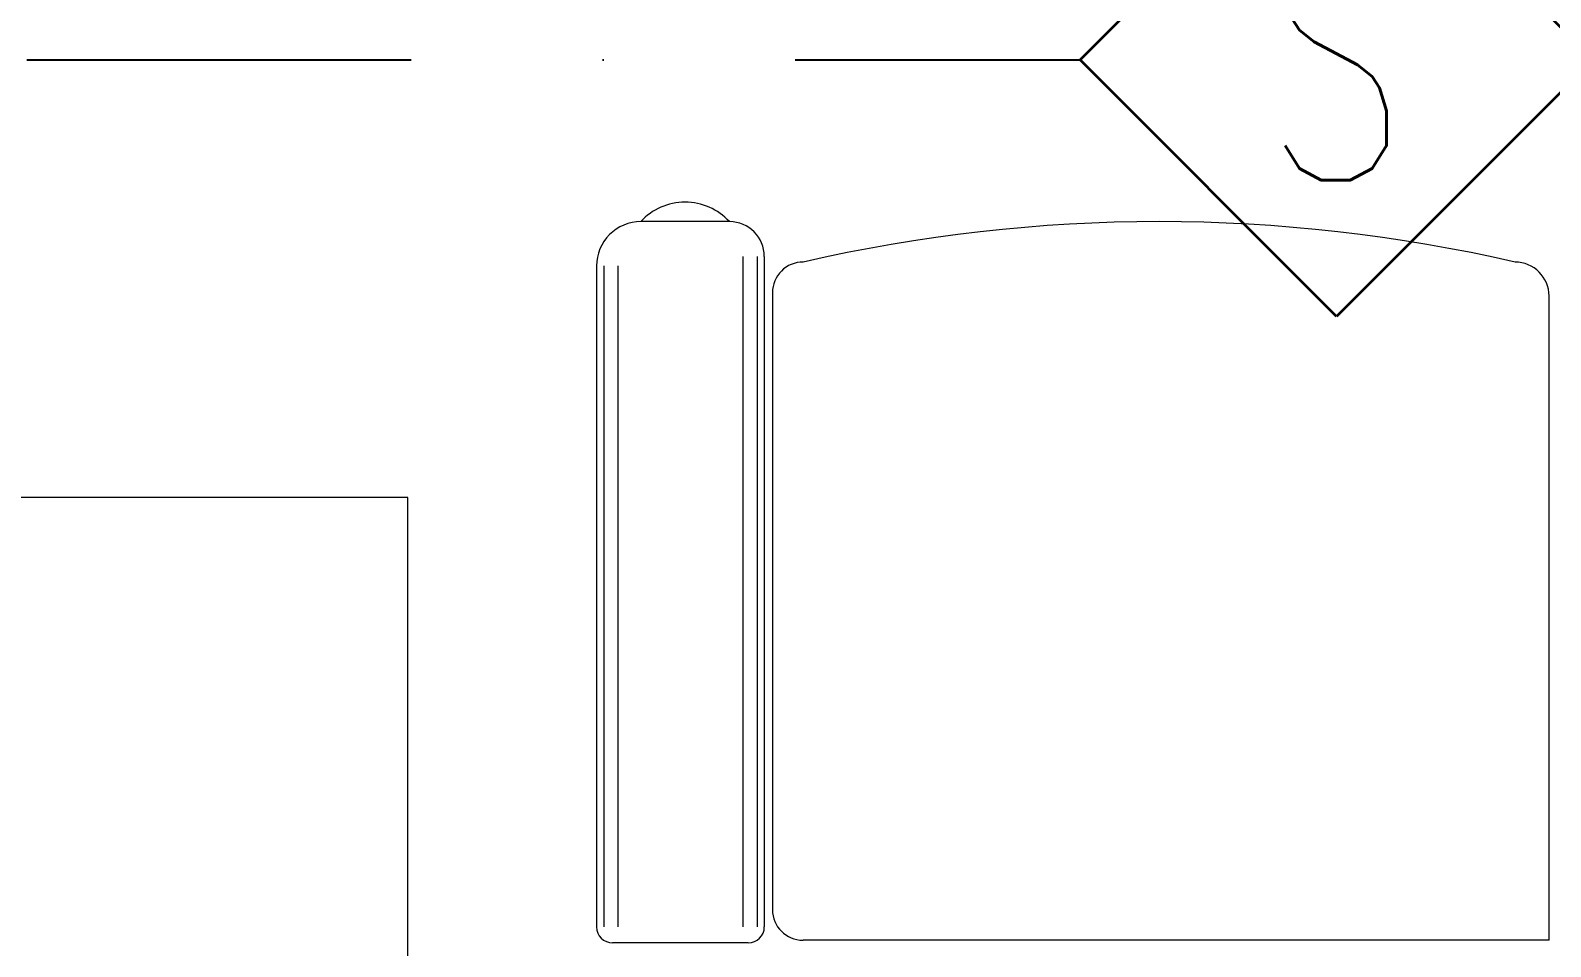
# Model space of a CAD drawing. Header units: inches. Extents: x -246178 to 57169, y -29325 to 19878.
# Drawn here: x 21729 to 22985, y -605 to 153 of the extents above; entities that cross this region are included whole.
import ezdxf
from ezdxf.enums import TextEntityAlignment as Align

# ---------------------------------------------------------------- set-up
doc = ezdxf.new("R2010")
doc.units = ezdxf.units.IN
doc.header["$LTSCALE"] = 25
doc.header["$MEASUREMENT"] = 0
doc.linetypes.add('DASHDOT', pattern=[25.4, 12.7, -6.35, 0, -6.35])
doc.layers.get('0').update_dxf_attribs({"color": 8})
for name, color, linetype, lineweight in [('00-Ground Floor$0$LOADING', 253, 'Continuous', 5), ('E-LITE-CLNG-CNDT', 6, 'DASHDOT', 35), ('F-ALRM-CLNG @ 100', 33, 'Continuous', 35), ('F-ALRM-CLNG-CNDT', 51, 'DASHDOT', 25)]:
    doc.layers.add(name, color=color, linetype=linetype, lineweight=lineweight)
doc.styles.add('DC_Simplex', font='SIMPLEX.shx', dxfattribs={"width": 0.7})

# ---------------------------------------------------------------- blocks, each defined once
blk = doc.blocks.new('00-Ground Floor$0$GF21008-P')
at = {"layer": '00-Ground Floor$0$LOADING'}
for p, q in [((0.0223, -0.2059), (0.0223, -0.7385)), ((0.0223, -0.2059), (0.639, -0.2059)), ((0.6843, -0.2037), (0.7964, -0.2037)), ((0.6711, -0.7712), (0.6711, -0.217)), ((0.677, -0.7712), (0.677, -0.217)), ((0.6888, -0.7712), (0.6888, -0.217)), ((0.792, -0.7634), (0.792, -0.217)), ((0.8038, -0.7634), (0.8038, -0.217)), ((0.8097, -0.7634), (0.8097, -0.217)), ((0.6643, -0.7413), (0.6643, -0.2312)), ((0.6998, -0.8), (0.7731, -0.8))]:
    blk.add_line(p, q, dxfattribs=at)
for centre, radius, start, end in [((0.639, -0.2312), 0.0253, 0, 90), ((0.6843, -0.217), 0.0133, 90, 180), ((0.7964, -0.217), 0.0133, 0, 90), ((0.0504, -0.7385), 0.0281, 180, 270), ((0.639, -0.7413), 0.0253, 270, 0), ((0.7731, -0.7634), 0.0366, 270, 0), ((0.3447, 0.5106), 1.3106, 257.0246, 282.9754), ((0.6998, -0.7712), 0.0288, 180, 270), ((0.7365, -0.7662), 0.0499, 222.6462, 317.3538)]:
    blk.add_arc(centre, radius, start, end, dxfattribs=at)
blk = doc.blocks.new('00-Ground Floor')
at = {"layer": '00-Ground Floor$0$LOADING', "elevation": 0}
blk.add_lwpolyline([(21590.8, -683.3), (22040.8, -683.3), (22040.8, -233.3), (21590.8, -233.3)], close=True, dxfattribs=at)
at = {"layer": '00-Ground Floor$0$LOADING', "xscale": 1000, "yscale": 1000, "zscale": 1000, "rotation": 179.9999999999998}
blk.add_blockref('00-Ground Floor$0$GF21008-P', (23006.5, -805.3), dxfattribs=at)
blk = doc.blocks.new('A$C5CF53093')
blk.add_lwpolyline([(0, -212.1), (-212.1, 0), (0, 212.1), (212.1, 0)], close=True)
blk = doc.blocks.new('*U12')
at = {"xscale": 0.01, "yscale": 0.01, "zscale": 0.01}
blk.add_blockref('A$C5CF53093', (0.007, -0.007), dxfattribs=at)
at = {"color": 6, "style": 'DC_Simplex', "width": 0.7, "flags": 8}
blk.add_attdef('TYPE', text='', height=2, rotation=360, dxfattribs=at).set_placement((0, 0), align=Align.MIDDLE_CENTER)

msp = doc.modelspace()

# ---------------------------------------------------------------- linework, layer by layer
at = {"layer": 'F-ALRM-CLNG-CNDT', "elevation": 0}
msp.add_lwpolyline([(20455.8, 128.4), (22596.5, 128.4)], dxfattribs=at)

# ---------------------------------------------------------------- block references
at = {"layer": 'E-LITE-CLNG-CNDT'}
msp.add_blockref('00-Ground Floor', (0, 0), dxfattribs=at)
at = {"layer": 'F-ALRM-CLNG @ 100', "xscale": 100, "yscale": 100, "zscale": 100}
msp.add_blockref('*U12', (22807.9, 129.1, 0), dxfattribs=at).add_auto_attribs({'TYPE': 'S'})

doc.saveas('drawing.dxf')
